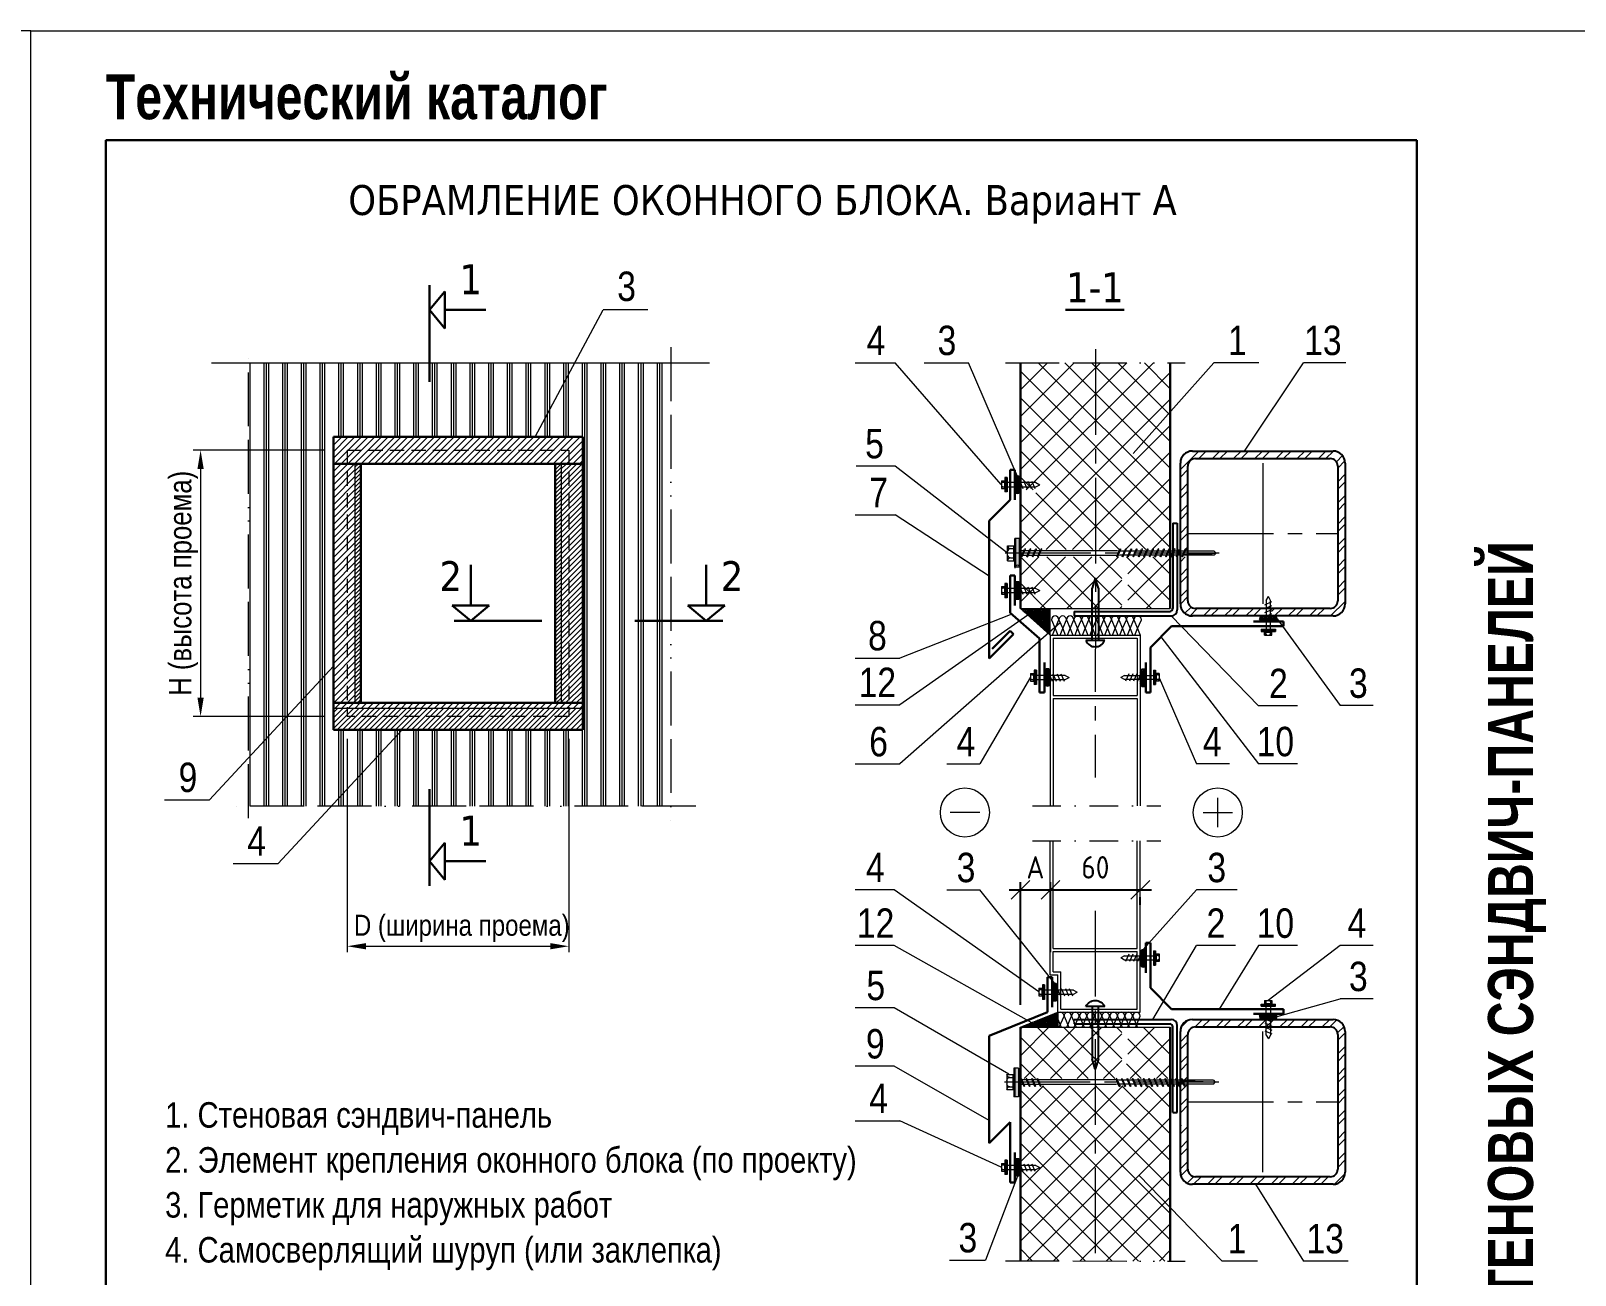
# Model space of a CAD drawing. Extents: x 5821 to 16321, y -13531 to 5774.
# Drawn here: x 8971 to 10002, y 2716 to 3546 of the extents above; entities that cross this region are included whole.
import ezdxf
from ezdxf.enums import TextEntityAlignment as Align

# ---------------------------------------------------------------- set-up
doc = ezdxf.new("R2010")
doc.units = 0
doc.header["$LTSCALE"] = 3
for name, pattern in [('ACAD_ISO13W100', [36, 12, -3, 12, -3, 0, -3, 0, -3]), ('CENTER2', [28.575, 19.05, -3.175, 3.175, -3.175]), ('DASHDOT2', [12.7, 6.35, -3.175, 0, -3.175]), ('HIDDEN2', [4.7625, 3.175, -1.5875])]:
    doc.linetypes.add(name, pattern=pattern)
doc.layers.get('0').update_dxf_attribs({"linetype": 'CONTINUOUS', "lineweight": 30})
doc.layers.get('DEFPOINTS').update_dxf_attribs({"linetype": 'CONTINUOUS'})
for name, color, linetype, lineweight in [('new_fill', 8, 'CONTINUOUS', 13), ('OKNO', 254, 'CONTINUOUS', 13), ('RAZMER', 7, 'CONTINUOUS', 9), ('Нащельники', 1, 'CONTINUOUS', 30), ('Саморезы', 7, 'CONTINUOUS', 13)]:
    doc.layers.add(name, color=color, linetype=linetype, lineweight=lineweight)
doc.layers.add('Прогон', color=7, linetype='CONTINUOUS')
doc.styles.add('ROMANS', font='romans.shx', dxfattribs={"width": 0.85})
doc.styles.get("Standard").update_dxf_attribs({"font": 'TAHOMA.TTF'})
doc.styles.add('style1', font='ARIALN.TTF')
doc.styles.add('style2', font='impact.TTF')
doc.dimstyles.new('10', dxfattribs={"dimscale": 5, "dimtxt": 3, "dimasz": 2.5, "dimexe": 1, "dimexo": 3, "dimgap": 0, "dimtad": 0, "dimdec": 0, "dimlfac": 2, "dimzin": 9, "dimdsep": 46, "dimtxsty": 'ROMANS', "dimblk": 'OBLIQUE', "dimcen": -3, "dimdle": 1.5, "dimclrd": 256, "dimclre": 256, "dimclrt": 256, "dimadec": 0, "dimazin": 0, "dimtfac": 1, "dimtdec": 0, "dimtofl": 0, "dimtmove": 2, "dimatfit": 3, "dimfxl": 0, "dimtvp": 1, "dimtolj": 1, "dimtzin": 9, "dimarcsym": 0})
pattern_1 = [(0, (5006.1313, -631.5758), (0, 1.25), []), (60, (5006.1313, -631.5758), (-1.08253175, 0.625), []), (120, (5006.1313, -631.5758), (-1.08253175, -0.625), [])]
pattern_2 = [(45, (1258.4723, -4459.0234), (-2.2097087, 2.2097087), [])]
pattern_3 = [(45, (1258.4723, -4459.0234), (-1.3258252, 1.3258252), [])]
pattern_4 = [(45, (1258.4723, -4459.0234), (-1.76776695, 1.76776695), [])]
pattern_5 = [(0, (29320.4771, 1392.6648), (0, 1.25), []), (60, (29320.4771, 1392.6648), (-1.082531755, 0.625), []), (120, (29320.4771, 1392.6648), (-1.082531755, -0.625), [])]

# ---------------------------------------------------------------- blocks, each defined once
blk = doc.blocks.new('_OBLIQUE')
at = {"color": 0, "linetype": 'ByBlock'}
blk.add_line((-0.5, -0.5), (0.5, 0.5), dxfattribs=at)
blk = doc.blocks.new('*D356')
at = {"layer": 'DEFPOINTS', "color": 0, "transparency": 16777216}
for p in [(9651.5, 2978.1), (9711.5, 2978.1), (9711.5, 2973.1)]:
    blk.add_point(p, dxfattribs=at)
at = {"layer": 'RAZMER', "lineweight": -2, "transparency": 16777216}
for p, q in [((9644, 2973.1), (9719, 2973.1)), ((9651.5, 2963.1), (9651.5, 2968.1)), ((9711.5, 2963.1), (9711.5, 2968.1))]:
    blk.add_line(p, q, dxfattribs=at)
at = {"layer": 'RAZMER', "lineweight": -2, "transparency": 16777216, "xscale": 12.5, "yscale": 12.5, "zscale": 12.5, "rotation": 180}
blk.add_blockref('_OBLIQUE', (9651.5, 2973.1), dxfattribs=at)
at = {"layer": 'RAZMER', "lineweight": -2, "transparency": 16777216, "xscale": 12.5, "yscale": 12.5, "zscale": 12.5}
blk.add_blockref('_OBLIQUE', (9711.5, 2973.1), dxfattribs=at)
at = {"layer": 'RAZMER', "transparency": 16777216, "insert": (9681.5, 2988.1), "char_height": 15, "attachment_point": 5, "style": 'ROMANS'}
blk.add_mtext('\\A1;60', dxfattribs=at)
blk = doc.blocks.new('саморез4')
at = {"layer": 'new_fill'}
blk.add_hatch(color=254, dxfattribs=at).paths.add_polyline_path([(-2.4, -9.4), (0, -9.4), (0, 9.8), (-2.4, 9.8)])
at = {"layer": 'Саморезы', "ltscale": 150}
for p, q in [((-7.9, 5), (-3.1, 5)), ((-7.9, -5), (-7.9, 5)), ((-5.9, 3.1), (-3.1, 3.1)), ((-3.8, -5), (-3.8, 5)), ((0, 9.8), (-3.1, 9.8)), ((-3.1, -9.4), (-3.1, 9.8)), ((-2.4, -9.4), (-2.4, 9.8)), ((0, -9.4), (0, 9.8)), ((64.9, 1.5), (0, 1.5)), ((1.3, -2.2), (3.4, 2.7)), ((1.9, -2.2), (4, 2.7)), ((3.7, 2.9), (3.4, 2.7)), ((3.7, 2.9), (4, 2.7)), ((4.9, -2.2), (7, 2.7)), ((5.5, -2.2), (7.6, 2.7)), ((7.3, 2.9), (7, 2.7)), ((7.3, 2.9), (7.6, 2.7)), ((8.6, -2.2), (10.7, 2.7)), ((9.2, -2.2), (11.3, 2.7)), ((11, 2.9), (10.7, 2.7)), ((11, 2.9), (11.3, 2.7)), ((12.2, -2.2), (14.3, 2.7)), ((12.8, -2.2), (14.9, 2.7)), ((14.6, 2.9), (14.3, 2.7)), ((14.6, 2.9), (14.9, 2.7)), ((64.9, -2.2), (67, 2.7)), ((65.6, -2.2), (67.7, 2.7)), ((67.3, 2.9), (67, 2.7)), ((130, 1.3), (67.1, 1.3)), ((67.3, 2.9), (67.7, 2.7)), ((68.6, -2.2), (70.7, 2.7)), ((69.2, -2.2), (71.3, 2.7)), ((71, 2.9), (70.7, 2.7)), ((71, 2.9), (71.3, 2.7)), ((72.2, -2.2), (74.3, 2.7)), ((72.8, -2.2), (74.9, 2.7)), ((74.6, 2.9), (74.3, 2.7)), ((74.6, 2.9), (74.9, 2.7)), ((75.8, -2.2), (77.9, 2.7)), ((76.4, -2.2), (78.5, 2.7)), ((78.2, 2.9), (77.9, 2.7)), ((78.2, 2.9), (78.5, 2.7)), ((79.5, -2.2), (81.5, 2.7)), ((80.1, -2.2), (82.2, 2.7)), ((81.9, 2.9), (81.5, 2.7)), ((81.9, 2.9), (82.2, 2.7)), ((83.1, -2.2), (85.2, 2.7)), ((83.7, -2.2), (85.8, 2.7)), ((85.5, 2.9), (85.2, 2.7)), ((85.5, 2.9), (85.8, 2.7)), ((86.7, -2.2), (88.8, 2.7)), ((87.3, -2.2), (89.4, 2.7)), ((89.1, 2.9), (88.8, 2.7)), ((89.1, 2.9), (89.4, 2.7)), ((90.3, -2.2), (92.4, 2.7)), ((90.9, -2.2), (93, 2.7)), ((92.7, 2.9), (92.4, 2.7)), ((92.7, 2.9), (93, 2.7)), ((94, -2.2), (96.1, 2.7)), ((94.6, -2.2), (96.7, 2.7)), ((96.4, 2.9), (96.1, 2.7)), ((96.4, 2.9), (96.7, 2.7)), ((97.6, -2.2), (99.7, 2.7)), ((98.2, -2.2), (100.3, 2.7)), ((100, 2.9), (99.7, 2.7)), ((100, 2.9), (100.3, 2.7)), ((101.2, -2.2), (103.3, 2.7)), ((101.8, -2.2), (103.9, 2.7)), ((103.6, 2.9), (103.3, 2.7)), ((103.6, 2.9), (103.9, 2.7)), ((104.8, -2.2), (106.9, 2.7)), ((105.5, -2.2), (107.6, 2.7)), ((107.2, 2.9), (106.9, 2.7)), ((107.2, 2.9), (107.6, 2.7)), ((108.5, -2.2), (110.6, 2.7)), ((109.1, -2.2), (111.2, 2.7)), ((110.9, 2.9), (110.6, 2.7)), ((110.9, 2.9), (111.2, 2.7)), ((130, 1.3), (131.2, 0)), ((-7.9, -5), (-3.1, -5)), ((-5.9, -3.1), (-3.1, -3.1)), ((0, -9.4), (-3.1, -9.4)), ((64.9, -1.5), (0, -1.5)), ((64.9, -1.5), (0, -1.5)), ((1.6, -2.4), (1.3, -2.2)), ((1.6, -2.4), (1.9, -2.2)), ((5.2, -2.4), (4.9, -2.2)), ((5.2, -2.4), (5.5, -2.2)), ((8.9, -2.4), (8.6, -2.2)), ((8.9, -2.4), (9.2, -2.2)), ((12.5, -2.4), (12.2, -2.2)), ((12.5, -2.4), (12.8, -2.2)), ((65.3, -2.4), (64.9, -2.2)), ((65.3, -2.4), (65.6, -2.2)), ((130, -1.3), (67.1, -1.3)), ((68.9, -2.4), (68.6, -2.2)), ((68.9, -2.4), (69.2, -2.2)), ((72.5, -2.4), (72.2, -2.2)), ((72.5, -2.4), (72.8, -2.2)), ((76.1, -2.4), (75.8, -2.2)), ((76.1, -2.4), (76.4, -2.2)), ((79.8, -2.4), (79.5, -2.2)), ((79.8, -2.4), (80.1, -2.2)), ((83.4, -2.4), (83.1, -2.2)), ((83.4, -2.4), (83.7, -2.2)), ((87, -2.4), (86.7, -2.2)), ((87, -2.4), (87.3, -2.2)), ((90.6, -2.4), (90.3, -2.2)), ((90.6, -2.4), (90.9, -2.2)), ((94.3, -2.4), (94, -2.2)), ((94.3, -2.4), (94.6, -2.2)), ((97.9, -2.4), (97.6, -2.2)), ((97.9, -2.4), (98.2, -2.2)), ((101.5, -2.4), (101.2, -2.2)), ((101.5, -2.4), (101.8, -2.2)), ((105.1, -2.4), (104.8, -2.2)), ((105.1, -2.4), (105.5, -2.2)), ((108.8, -2.4), (108.5, -2.2)), ((108.8, -2.4), (109.1, -2.2)), ((130, -1.3), (131.2, 0))]:
    blk.add_line(p, q, dxfattribs=at)
at = {"layer": 'Саморезы'}
for p, q in [((67.1, 1.3), (64.9, 1.5)), ((67.1, -1.3), (64.9, -1.5))]:
    blk.add_line(p, q, dxfattribs=at)
at = {"layer": 'Саморезы', "ltscale": 150}
for centre, radius, start, end in [((-5.9, 5.1), 2, 182.373, 269.9653), ((-5.9, 1.1), 2, 90.0347, 177.627), ((80.3, 1057.7), 1058.9, 271.592, 272.7554), ((-5.9, -1.1), 2, 182.373, 269.9653), ((-5.9, -5.1), 2, 90.0347, 177.627)]:
    blk.add_arc(centre, radius, start, end, dxfattribs=at)
blk = doc.blocks.new('truba')
at = {"layer": 'new_fill'}
h = blk.add_hatch(dxfattribs=at)
h.set_pattern_fill('STEEL', color=256, scale=80, style=0)
h.set_pattern_definition([(45, (-7937.103, -7695.11), (-7.071068, 7.071068), []), (45, (-7937.103, -7690.11), (-7.071068, 7.071068), [])])
h.paths.add_polyline_path([(-47, 55, 0.414214), (-55, 47), (-55, -10.8), (-50, -10.8), (-50, 45, -0.414214), (-45, 50), (45, 50, -0.414214), (50, 45), (50, -45, -0.414214), (45, -50), (5.8, -50), (5.8, -55), (47, -55, 0.414214), (55, -47), (55, 47, 0.414214), (47, 55)])
h.paths.add_polyline_path([(-45, -50, -0.414214), (-50, -45), (-50, -15.6), (-55, -15.6), (-55, -47, 0.414214), (-47, -55), (1.6, -55), (1.6, -50)], flags=16)
at = {"layer": 'Прогон'}
for p, q in [((-47, 55), (47, 55)), ((-55, -47), (-55, 47)), ((-50, -45), (-50, 45)), ((-45, 50), (45, 50)), ((50, 45), (50, -45)), ((55, 47), (55, -47)), ((45, -50), (-45, -50)), ((47, -55), (-47, -55))]:
    blk.add_line(p, q, dxfattribs=at)
for centre, radius, start, end in [((-47, 47), 8, 90, 180), ((47, 47), 8, 0, 90), ((-45, 45), 5, 90, 180), ((45, 45), 5, 0, 90), ((-47, -47), 8, 180, 270), ((-45, -45), 5, 180, 270), ((45, -45), 5, 270, 0), ((47, -47), 8, 270, 0)]:
    blk.add_arc(centre, radius, start, end, dxfattribs=at)
blk = doc.blocks.new('дюбель')
at = {"layer": 'Прогон', "ltscale": 150}
for p, q in [((0, 41.7), (-2.1, 34.9)), ((2.1, 34.9), (0, 41.7)), ((-2.1, 0), (-2.1, 34.9)), ((2.1, 34.9), (2.1, 0)), ((6.3, 0), (-6.3, 0))]:
    blk.add_line(p, q, dxfattribs=at)
blk.add_arc((0, 2.7), 6.82, 203.6469, 336.3531, dxfattribs=at)
blk = doc.blocks.new('саморез1')
at = {"layer": 'new_fill'}
blk.add_hatch(color=254, dxfattribs=at).paths.add_polyline_path([(-1.2, -4.8), (0, -4.8), (0, 4.8), (-1.2, 4.8)])
at = {"layer": 'Саморезы', "ltscale": 150}
for p, q in [((-3.9, 2.6), (-1.5, 2.6)), ((-3.9, 2.6), (-3.9, -2.4)), ((-2.9, 1.7), (-1.5, 1.7)), ((-1.9, 2.6), (-1.9, -2.4)), ((0, 4.8), (-1.5, 4.8)), ((-1.5, 4.8), (-1.5, -4.8)), ((-1.2, 4.8), (-1.2, -4.8)), ((0, 4.8), (0, -4.8)), ((19.2, 1.4), (0, 1.4)), ((8.4, 2.4), (10.5, -2.4)), ((11.1, 2.4), (13.2, -2.4)), ((13.8, 2.4), (15.9, -2.4)), ((16.4, 2.4), (18.5, -2.4)), ((19.2, 1.4), (21.8, 0)), ((19.2, -1.4), (21.8, 0)), ((-3.9, -2.4), (-1.5, -2.4)), ((-2.9, -1.4), (-1.5, -1.4)), ((0, -4.8), (-1.5, -4.8)), ((0, -1.4), (19.2, -1.4))]:
    blk.add_line(p, q, dxfattribs=at)
for centre, start, end in [((-2.9, 2.7), 182.373, 269.9653), ((-2.9, 0.7), 90.0347, 177.627), ((-2.9, -0.4), 182.373, 269.9653), ((-2.9, -2.4), 90.0347, 177.627)]:
    blk.add_arc(centre, 1, start, end, dxfattribs=at)
blk = doc.blocks.new('*D357')
at = {"layer": 'DEFPOINTS', "color": 0, "transparency": 16777216}
for p in [(9651.5, 2973.1), (9651.5, 2916.4), (9631.5, 2881.4)]:
    blk.add_point(p, dxfattribs=at)
at = {"layer": 'RAZMER', "lineweight": -2, "transparency": 16777216}
for p, q in [((9624, 2973.1), (9659, 2973.1)), ((9631.5, 2896.4), (9631.5, 2978.1)), ((9651.5, 2931.4), (9651.5, 2978.1))]:
    blk.add_line(p, q, dxfattribs=at)
at = {"layer": 'RAZMER', "lineweight": -2, "transparency": 16777216, "xscale": 12.5, "yscale": 12.5, "zscale": 12.5, "rotation": 180}
blk.add_blockref('_OBLIQUE', (9631.5, 2973.1), dxfattribs=at)
at = {"layer": 'RAZMER', "lineweight": -2, "transparency": 16777216, "xscale": 12.5, "yscale": 12.5, "zscale": 12.5}
blk.add_blockref('_OBLIQUE', (9651.5, 2973.1), dxfattribs=at)
at = {"layer": 'RAZMER', "transparency": 16777216, "insert": (9641.5, 2988.1), "char_height": 15, "attachment_point": 5, "style": 'ROMANS'}
blk.add_mtext('\\A1;A', dxfattribs=at)

msp = doc.modelspace()

# ---------------------------------------------------------------- hatches: boundary and pattern name
at = {"layer": 'new_fill'}
h = msp.add_hatch(dxfattribs=at)
h.set_pattern_fill('PLAST', color=256, scale=50, angle=90, style=0)
h.set_pattern_definition([(90, (4104.829, -576.305), (-12.5, 8e-16), []), (90, (4103.266, -576.305), (-12.5, 8e-16), []), (90, (4101.704, -576.305), (-12.5, 8e-16), [])])
h.paths.add_polyline_path([(9307.64, 3275.42), (9339.39, 3275.42), (9339.39, 3079.79), (9218.8, 3079.79), (9171.67, 3029.02), (9398.29, 3029.02), (9398.29, 3324.69), (9334.09, 3324.69)])
h.paths.add_polyline_path([(9116.39, 3324.69), (9116.39, 3061.41), (9172.98, 3122.35), (9172.98, 3275.42), (9307.64, 3275.42), (9334.09, 3324.69)])
h.paths.add_polyline_path([(9171.67, 3029.02), (9218.8, 3079.79), (9172.98, 3079.79), (9172.98, 3122.35), (9116.39, 3061.41), (9116.39, 3029.02)])
h = msp.add_hatch(dxfattribs=at)
h.set_pattern_fill('ANSI37', color=256, scale=100, style=0)
h.set_pattern_definition([(45, (5006.131, -611.576), (-8.838835, 8.838835), []), (135, (5006.131, -611.576), (-8.838835, -8.838835), [])])
h.paths.add_polyline_path([(9731.45, 3324.74), (9631.45, 3324.81), (9631.45, 3239.91), (9641.89, 3239.91), (9641.89, 3235.71), (9631.45, 3235.71), (9631.45, 3200.09), (9731.45, 3200.09)])
h.paths.add_polyline_path([(9699.08, 3184.04), (9701.18, 3186.72), (9703.28, 3184.04), (9703.28, 3160.81), (9731.45, 3160.81), (9731.45, 3195.29), (9631.45, 3195.29), (9631.45, 3160.81), (9699.08, 3160.81)])
h = msp.add_hatch(dxfattribs=at)
h.set_pattern_fill('ANSI31', color=1, scale=25, style=0)
h.set_pattern_definition(pattern_2)
h.paths.add_polyline_path([(9172.98, 3275.42), (9172.98, 3257.42), (9182.18, 3257.42), (9182.18, 3266.42), (9330.18, 3266.42), (9330.18, 3257.42), (9339.39, 3257.42), (9339.39, 3275.42)])
h.paths.add_polyline_path([(9330.18, 3257.42), (9330.18, 3266.42), (9182.18, 3266.42), (9182.18, 3257.42)], flags=17)
h = msp.add_hatch(dxfattribs=at)
h.set_pattern_fill('ANSI31', color=1, scale=25, style=0)
h.set_pattern_definition(pattern_2)
h.paths.add_polyline_path([(9187.39, 3257.42), (9182.18, 3257.42), (9182.18, 3097.79), (9187.39, 3097.79)])
h.paths.add_polyline_path([(9182.18, 3257.42), (9172.98, 3257.42), (9172.98, 3097.79), (9182.18, 3097.79)])
h = msp.add_hatch(dxfattribs=at)
h.set_pattern_fill('ANSI31', color=1, scale=15, style=0)
h.set_pattern_definition(pattern_3)
h.paths.add_polyline_path([(9187.39, 3097.79), (9191.39, 3097.79), (9191.39, 3257.42), (9187.39, 3257.42)])
h = msp.add_hatch(dxfattribs=at)
h.set_pattern_fill('ANSI31', color=1, scale=15, style=0)
h.set_pattern_definition(pattern_3)
h.paths.add_polyline_path([(9324.97, 3257.42), (9320.97, 3257.42), (9320.97, 3152.48), (9324.97, 3152.48)])
h = msp.add_hatch(dxfattribs=at)
h.set_pattern_fill('ANSI31', color=1, scale=20, style=0)
h.set_pattern_definition(pattern_4)
h.paths.add_polyline_path([(9330.18, 3257.42), (9324.97, 3257.42), (9324.97, 3152.48), (9330.18, 3152.48)])
h.paths.add_polyline_path([(9339.39, 3257.42), (9330.18, 3257.42), (9330.18, 3152.48), (9339.39, 3152.48)])
h.paths.add_polyline_path([(9339.39, 3152.48), (9330.18, 3152.48), (9330.18, 3097.79), (9339.39, 3097.79)])
h.paths.add_polyline_path([(9330.18, 3152.48), (9324.97, 3152.48), (9324.97, 3097.79), (9330.18, 3097.79)])
h = msp.add_hatch(dxfattribs=at)
h.set_pattern_fill('NET3', color=256, scale=10, style=0)
h.set_pattern_definition([(0, (5006.1313, -605.9949), (0, 1.25), []), (60, (5006.1313, -605.9949), (-1.08253175, 0.625), []), (120, (5006.1313, -605.9949), (-1.08253175, -0.625), [])])
h.paths.add_polyline_path([(9627.67, 3247.33), (9627.67, 3245.49), (9631.45, 3245.49), (9631.45, 3247.33, 1)])
h.paths.add_polyline_path([(9631.45, 3245.49), (9627.67, 3245.49), (9627.67, 3241.29), (9631.45, 3241.29)])
h.paths.add_polyline_path([(9627.67, 3241.29), (9627.67, 3239.44, 1), (9631.45, 3239.44), (9631.45, 3241.29)])
h = msp.add_hatch(dxfattribs=at)
h.set_pattern_fill('NET3', color=256, scale=10, style=0)
h.set_pattern_definition([(0, (5006.1313, -676.5691), (0, 1.25), []), (60, (5006.1313, -676.5691), (-1.08253175, 0.625), []), (120, (5006.1313, -676.5691), (-1.08253175, -0.625), [])])
h.paths.add_polyline_path([(9627.67, 3176.76), (9627.67, 3174.91), (9631.45, 3174.91), (9631.45, 3176.76, 1)])
h.paths.add_polyline_path([(9631.45, 3174.91), (9627.67, 3174.91), (9627.67, 3170.71), (9631.45, 3170.71)])
h.paths.add_polyline_path([(9627.67, 3170.71), (9627.67, 3168.87, 1), (9631.45, 3168.87), (9631.45, 3170.71)])
h = msp.add_hatch(dxfattribs=at)
h.set_pattern_fill('NET3', color=256, scale=10, style=0)
h.set_pattern_definition(pattern_5)
h.paths.add_polyline_path([(9651.45, 3160.81), (9631.45, 3160.81), (9647.97, 3146.21), (9651.45, 3147.97)])
h.paths.add_polyline_path([(9651.45, 3147.97), (9647.97, 3146.21), (9651.45, 3143.13)])
h = msp.add_hatch(dxfattribs=at)
h.set_pattern_fill('NET3', color=256, scale=10, style=0)
h.set_pattern_definition([(0, (5006.1313, -611.5758), (0, 1.25), []), (60, (5006.1313, -611.5758), (-1.08253175, 0.625), []), (120, (5006.1313, -611.5758), (-1.08253175, -0.625), [])])
h.paths.add_polyline_path([(9799.06, 3152.07), (9800.9, 3152.07, 1), (9800.9, 3155.86), (9799.06, 3155.86)])
h.paths.add_polyline_path([(9794.86, 3155.86), (9794.86, 3152.07), (9799.06, 3152.07), (9799.06, 3155.86)])
h.paths.add_polyline_path([(9794.86, 3155.86), (9793.01, 3155.86, 1), (9793.01, 3152.07), (9794.86, 3152.07)])
h = msp.add_hatch(dxfattribs=at)
h.set_pattern_fill('ANSI31', color=1, scale=15, style=0)
h.set_pattern_definition(pattern_3)
h.paths.add_polyline_path([(9324.97, 3152.48), (9320.97, 3152.48), (9320.97, 3097.79), (9324.97, 3097.79)])
h = msp.add_hatch(dxfattribs=at)
h.set_pattern_fill('NET3', color=256, scale=10, style=0)
h.set_pattern_definition([(0, (4986.4092, -624.0758), (0, 1.25), []), (60, (4986.4092, -624.0758), (-1.08253175, 0.625), []), (120, (4986.4092, -624.0758), (-1.08253175, -0.625), [])])
h.paths.add_polyline_path([(9647.67, 3118.76), (9647.67, 3116.91), (9651.45, 3116.91), (9651.45, 3118.76, 1)])
h.paths.add_polyline_path([(9647.67, 3116.91), (9647.67, 3112.71), (9651.45, 3112.71), (9651.45, 3116.91)])
h.paths.add_polyline_path([(9647.67, 3112.71), (9647.67, 3110.87, 1), (9651.45, 3110.87), (9651.45, 3112.71)])
h = msp.add_hatch(dxfattribs=at)
h.set_pattern_fill('NET3', color=256, scale=10, style=0)
h.set_pattern_definition([(0, (4986.4092, -443.6763), (0, 1.25), []), (60, (4986.4092, -443.6763), (-1.08253175, 0.625), []), (120, (4986.4092, -443.6763), (-1.08253175, -0.625), [])])
h.paths.add_polyline_path([(9715.23, 3117.65), (9715.23, 3118.49, 1), (9711.45, 3118.49), (9711.45, 3117.65)])
h.paths.add_polyline_path([(9711.45, 3113.45), (9715.23, 3113.45), (9715.23, 3117.65), (9711.45, 3117.65)])
h.paths.add_polyline_path([(9711.45, 3110.6, 1), (9715.23, 3110.6), (9715.23, 3113.45), (9711.45, 3113.45)])
h = msp.add_hatch(dxfattribs=at)
h.set_pattern_fill('ANSI31', color=1, scale=25, style=0)
h.set_pattern_definition(pattern_2)
h.paths.add_polyline_path([(9330.18, 3097.79), (9182.18, 3097.79), (9182.18, 3094.28), (9330.18, 3094.28)])
h.paths.add_polyline_path([(9339.39, 3097.79), (9330.18, 3097.79), (9330.18, 3094.28), (9339.39, 3094.28)])
h.paths.add_polyline_path([(9182.18, 3097.79), (9172.98, 3097.79), (9172.98, 3094.28), (9182.18, 3094.28)])
h = msp.add_hatch(dxfattribs=at)
h.set_pattern_fill('ANSI31', color=1, scale=20, style=0)
h.set_pattern_definition(pattern_4)
h.paths.add_polyline_path([(9330.18, 3094.28), (9182.18, 3094.28), (9182.18, 3088.79), (9330.18, 3088.79)], flags=17)
h.paths.add_polyline_path([(9339.39, 3094.28), (9330.18, 3094.28), (9330.18, 3088.79), (9182.18, 3088.79), (9182.18, 3094.28), (9172.98, 3094.28), (9172.98, 3079.79), (9339.39, 3079.79)])
h = msp.add_hatch(dxfattribs=at)
h.set_pattern_fill('NET3', color=256, scale=10, style=0)
h.set_pattern_definition([(0, (4986.4092, -630.8425), (0, 1.25), []), (60, (4986.4092, -630.8425), (-1.08253175, 0.625), []), (120, (4986.4092, -630.8425), (-1.08253175, -0.625), [])])
h.paths.add_polyline_path([(9715.23, 2930.48), (9715.23, 2931.33, 1), (9711.45, 2931.33), (9711.45, 2930.48)])
h.paths.add_polyline_path([(9711.45, 2926.28), (9715.23, 2926.28), (9715.23, 2930.48), (9711.45, 2930.48)])
h.paths.add_polyline_path([(9711.45, 2923.43, 1), (9715.23, 2923.43), (9715.23, 2926.28), (9711.45, 2926.28)])
h = msp.add_hatch(dxfattribs=at)
h.set_pattern_fill('NET3', color=256, scale=10, style=0)
h.set_pattern_definition([(0, (4986.4092, -631.5758), (0, 1.25), []), (60, (4986.4092, -631.5758), (-1.08253175, 0.625), []), (120, (4986.4092, -631.5758), (-1.08253175, -0.625), [])])
h.paths.add_polyline_path([(9652.67, 2906.91), (9656.45, 2906.91), (9656.45, 2908.76, 1), (9652.67, 2908.76)])
h.paths.add_polyline_path([(9652.67, 2906.91), (9652.67, 2902.71), (9656.45, 2902.71), (9656.45, 2906.91)])
h.paths.add_polyline_path([(9652.67, 2902.71), (9652.67, 2900.86, 1), (9656.45, 2900.86), (9656.45, 2902.71)])
h = msp.add_hatch(dxfattribs=at)
h.set_pattern_fill('NET3', color=256, scale=10, style=0)
h.set_pattern_definition(pattern_5)
h.paths.add_polyline_path([(9656.45, 2891.4), (9631.45, 2881.38), (9656.45, 2881.38)])
h = msp.add_hatch(dxfattribs=at)
h.set_pattern_fill('NET3', color=256, scale=10, style=0)
h.set_pattern_definition(pattern_1)
h.paths.add_polyline_path([(9794.86, 2890.39), (9793.01, 2890.39, 1), (9793.01, 2886.6), (9794.86, 2886.6)])
h.paths.add_polyline_path([(9794.86, 2890.39), (9794.86, 2886.6), (9799.06, 2886.6), (9799.06, 2890.39)])
h.paths.add_polyline_path([(9799.06, 2886.6), (9800.9, 2886.6, 1), (9800.9, 2890.39), (9799.06, 2890.39)])
h = msp.add_hatch(dxfattribs=at)
h.set_pattern_fill('ANSI37', color=256, scale=100, style=0)
h.set_pattern_definition([(45, (5006.131, -631.576), (-8.838835, 8.838835), []), (135, (5006.131, -631.576), (-8.838835, -8.838835), [])])
h.paths.add_polyline_path([(9731.45, 2842.37), (9631.45, 2842.37), (9631.45, 2791.91, -0.0340492), (9631.45, 2791.66), (9631.45, 2789.94), (9641.9, 2789.94), (9641.9, 2785.74), (9631.45, 2785.74), (9631.45, 2784.02, -0.0340492), (9631.45, 2783.76), (9631.45, 2725.46), (9731.45, 2725.38)])
h.paths.add_polyline_path([(9699.08, 2858.15), (9699.08, 2881.38), (9631.45, 2881.38), (9631.45, 2847.17), (9731.45, 2847.17), (9731.45, 2881.38), (9703.28, 2881.38), (9703.28, 2858.15), (9701.18, 2855.47)])
h = msp.add_hatch(dxfattribs=at)
h.set_pattern_fill('NET3', color=256, scale=10, style=0)
h.set_pattern_definition(pattern_1)
h.paths.add_polyline_path([(9627.68, 2791.78), (9627.68, 2789.94), (9631.45, 2789.94), (9631.45, 2791.91, 0.9665303)])
h.paths.add_polyline_path([(9627.68, 2789.94), (9627.68, 2785.74), (9631.45, 2785.74), (9631.45, 2789.94)])
h.paths.add_polyline_path([(9627.68, 2785.74), (9627.68, 2783.89, 0.9665303), (9631.45, 2783.76), (9631.45, 2785.74)])

# ---------------------------------------------------------------- linework, layer by layer
at = {"color": 1}
for p, q in [((9896.09, 3473.41), (9021.09, 3473.41)), ((9021.09, 3473.41), (9021.09, 2061.26)), ((9896.09, 3473.41), (9896.09, 2111.26))]:
    msp.add_line(p, q, dxfattribs=at)
for p, q in [((9237.2, 3312.05), (9237.2, 3376.47)), ((9237.2, 3360.09), (9247.45, 3372.43)), ((9247.45, 3347.74), (9247.45, 3372.43)), ((9237.2, 3360.09), (9247.45, 3347.74)), ((9247.45, 3360.09), (9274.73, 3360.09)), ((9661.62, 3360.09), (9700.72, 3360.09)), ((9631.45, 3324.81), (9631.45, 3160.81)), ((9731.45, 3324.81), (9731.45, 3160.81)), ((9264.6, 3162.73), (9264.6, 3190.01)), ((9421.82, 3162.73), (9421.82, 3190.01)), ((9264.6, 3152.48), (9252.25, 3162.73)), ((9252.25, 3162.73), (9276.94, 3162.73)), ((9264.6, 3152.48), (9276.94, 3162.73)), ((9421.82, 3152.48), (9409.48, 3162.73)), ((9434.16, 3162.73), (9409.48, 3162.73)), ((9421.82, 3152.48), (9434.16, 3162.73)), ((9312.19, 3152.48), (9253.51, 3152.48)), ((9374.22, 3152.48), (9432.9, 3152.48)), ((9237.2, 3040.21), (9237.2, 2975.79)), ((9237.2, 2992.17), (9247.45, 3004.51)), ((9247.45, 3004.51), (9247.45, 2979.83)), ((9237.2, 2992.17), (9247.45, 2979.83)), ((9247.45, 2992.17), (9274.73, 2992.17)), ((9631.45, 2725.46), (9631.45, 2881.38)), ((9731.45, 2725.38), (9731.45, 2881.38))]:
    msp.add_line(p, q)
at = {"layer": 'new_fill'}
for p, q in [((9631.45, 3160.81), (9651.45, 3143.13)), ((9651.45, 3143.13), (9651.45, 3160.81)), ((9652.19, 3153.36), (9654.69, 3147.36)), ((9652.93, 3143.13), (9654.69, 3147.36)), ((9654.69, 3147.36), (9657.19, 3153.36)), ((9654.69, 3147.36), (9656.45, 3143.13)), ((9657.19, 3153.36), (9659.69, 3147.36)), ((9657.93, 3143.13), (9659.69, 3147.36)), ((9659.69, 3147.36), (9662.19, 3153.36)), ((9659.69, 3147.36), (9661.45, 3143.13)), ((9662.19, 3153.36), (9664.69, 3147.36)), ((9662.93, 3143.13), (9664.69, 3147.36)), ((9664.69, 3147.36), (9667.19, 3153.36)), ((9664.69, 3147.36), (9666.45, 3143.13)), ((9667.19, 3153.36), (9669.69, 3147.36)), ((9667.93, 3143.13), (9669.69, 3147.36)), ((9669.69, 3147.36), (9672.19, 3153.36)), ((9669.69, 3147.36), (9671.45, 3143.13)), ((9672.19, 3153.36), (9674.69, 3147.36)), ((9672.93, 3143.13), (9674.69, 3147.36)), ((9674.69, 3147.36), (9677.19, 3153.36)), ((9674.69, 3147.36), (9676.45, 3143.13)), ((9677.19, 3153.36), (9679.69, 3147.36)), ((9677.93, 3143.13), (9679.69, 3147.36)), ((9679.69, 3147.36), (9682.19, 3153.36)), ((9679.69, 3147.36), (9681.45, 3143.13)), ((9682.19, 3153.36), (9684.69, 3147.36)), ((9682.93, 3143.13), (9684.69, 3147.36)), ((9684.69, 3147.36), (9687.19, 3153.36)), ((9684.69, 3147.36), (9686.45, 3143.13)), ((9687.19, 3153.36), (9689.69, 3147.36)), ((9687.93, 3143.13), (9689.69, 3147.36)), ((9689.69, 3147.36), (9692.19, 3153.36)), ((9689.69, 3147.36), (9691.45, 3143.13)), ((9692.19, 3153.36), (9694.69, 3147.36)), ((9692.93, 3143.13), (9694.69, 3147.36)), ((9694.69, 3147.36), (9697.19, 3153.36)), ((9694.69, 3147.36), (9696.45, 3143.13)), ((9697.19, 3153.36), (9699.69, 3147.36)), ((9697.93, 3143.13), (9699.69, 3147.36)), ((9699.69, 3147.36), (9702.19, 3153.36)), ((9699.69, 3147.36), (9701.45, 3143.13)), ((9702.19, 3153.36), (9704.69, 3147.36)), ((9702.93, 3143.13), (9704.69, 3147.36)), ((9704.69, 3147.36), (9707.19, 3153.36)), ((9704.69, 3147.36), (9706.45, 3143.13)), ((9707.19, 3153.36), (9709.69, 3147.36)), ((9707.93, 3143.13), (9709.69, 3147.36)), ((9709.69, 3147.36), (9712.19, 3153.36)), ((9709.69, 3147.36), (9711.45, 3143.13)), ((9631.45, 2881.38), (9656.45, 2891.4)), ((9656.45, 2891.4), (9656.45, 2881.38)), ((9656.45, 2886.81), (9658.72, 2881.36)), ((9657.45, 2881.36), (9660.59, 2888.88)), ((9660.59, 2888.88), (9663.72, 2881.38)), ((9662.46, 2881.38), (9665.59, 2888.88)), ((9665.59, 2888.88), (9668.72, 2881.36)), ((9667.45, 2881.36), (9670.59, 2888.88)), ((9670.89, 2888.87), (9674.02, 2881.36)), ((9672.76, 2881.36), (9675.89, 2888.87)), ((9675.89, 2888.87), (9679.02, 2881.34)), ((9677.75, 2881.34), (9680.89, 2888.87)), ((9680.89, 2888.87), (9684.02, 2881.36)), ((9682.76, 2881.36), (9685.89, 2888.87)), ((9685.89, 2888.87), (9689.02, 2881.34)), ((9687.75, 2881.34), (9690.89, 2888.87)), ((9691.19, 2888.85), (9694.32, 2881.34)), ((9693.06, 2881.34), (9696.19, 2888.85)), ((9696.19, 2888.85), (9699.32, 2881.34)), ((9698.06, 2881.34), (9701.19, 2888.85)), ((9701.19, 2888.85), (9704.32, 2881.32)), ((9703.05, 2881.32), (9706.19, 2888.85)), ((9706.49, 2888.83), (9709.62, 2881.32)), ((9708.36, 2881.32), (9711.49, 2888.83))]:
    msp.add_line(p, q, dxfattribs=at)
for centre, start, end in [((9654.69, 3153.36), 90, 180), ((9654.69, 3153.36), 0, 90), ((9659.69, 3153.36), 90, 180), ((9659.69, 3153.36), 0, 90), ((9664.69, 3153.36), 90, 180), ((9664.69, 3153.36), 0, 90), ((9669.69, 3153.36), 90, 180), ((9669.69, 3153.36), 0, 90), ((9674.69, 3153.36), 90, 180), ((9674.69, 3153.36), 0, 90), ((9679.69, 3153.36), 90, 180), ((9679.69, 3153.36), 0, 90), ((9684.69, 3153.36), 90, 180), ((9684.69, 3153.36), 0, 90), ((9689.69, 3153.36), 90, 180), ((9689.69, 3153.36), 0, 90), ((9694.69, 3153.36), 90, 180), ((9694.69, 3153.36), 0, 90), ((9699.69, 3153.36), 90, 180), ((9699.69, 3153.36), 0, 90), ((9704.69, 3153.36), 90, 180), ((9704.69, 3153.36), 0, 90), ((9709.69, 3153.36), 90, 180), ((9709.69, 3153.36), 0, 90), ((9658.09, 2888.88), 90, 130.86473), ((9658.09, 2888.88), 0, 90), ((9663.09, 2888.88), 90, 180), ((9663.09, 2888.88), 0, 90), ((9668.09, 2888.88), 90, 180), ((9668.09, 2888.88), 0, 90), ((9673.39, 2888.87), 90, 180), ((9673.39, 2888.87), 0, 90), ((9678.39, 2888.87), 90, 180), ((9678.39, 2888.87), 0, 90), ((9683.39, 2888.87), 90, 180), ((9683.39, 2888.87), 0, 90), ((9688.39, 2888.87), 90, 180), ((9688.39, 2888.87), 0, 90), ((9693.69, 2888.85), 90, 180), ((9693.69, 2888.85), 0, 90), ((9698.69, 2888.85), 90, 180), ((9698.69, 2888.85), 0, 90), ((9703.69, 2888.85), 90, 180), ((9703.69, 2888.85), 0, 90), ((9708.99, 2888.83), 90, 180), ((9708.99, 2888.83), 0, 90)]:
    msp.add_arc(centre, 2.5, start, end, dxfattribs=at)
at = {"layer": 'OKNO'}
for p, q in [((9651.45, 3143.13), (9651.45, 3029.06)), ((9651.45, 3143.13), (9711.45, 3143.13)), ((9653.45, 3141.13), (9653.45, 3102.7)), ((9653.45, 3141.13), (9709.45, 3141.13)), ((9709.45, 3141.13), (9709.45, 3102.7)), ((9711.45, 3143.13), (9711.45, 3029.06)), ((9653.45, 3102.7), (9709.45, 3102.7)), ((9653.45, 3100.7), (9653.45, 3029.06)), ((9653.45, 3100.7), (9709.45, 3100.7)), ((9709.45, 3100.7), (9709.45, 3029.06)), ((9651.45, 2916.4), (9651.45, 3005.77)), ((9653.45, 2933.83), (9653.45, 3005.77)), ((9709.45, 2933.83), (9709.45, 3005.77)), ((9711.45, 2891.4), (9711.45, 3005.77)), ((9653.45, 2933.83), (9709.45, 2933.83)), ((9653.45, 2918.4), (9653.45, 2931.83)), ((9653.45, 2931.83), (9709.45, 2931.83)), ((9709.45, 2893.4), (9709.45, 2931.83)), ((9653.45, 2918.4), (9658.45, 2918.4)), ((9658.45, 2893.4), (9658.45, 2918.4)), ((9651.45, 2916.4), (9656.45, 2916.4)), ((9656.45, 2891.4), (9656.45, 2916.4)), ((9656.45, 2891.4), (9711.45, 2891.4)), ((9658.45, 2893.4), (9709.45, 2893.4))]:
    msp.add_line(p, q, dxfattribs=at)
at = {"layer": 'RAZMER'}
for p, q in [((9307.64, 3275.42), (9353.08, 3360.09)), ((9382.94, 3360.09), (9353.08, 3360.09)), ((9091.71, 3324.69), (9423.98, 3324.69)), ((9521.26, 3324.82), (9547.88, 3324.82)), ((9618.73, 3243.51), (9547.88, 3324.82)), ((9567.32, 3324.82), (9596.95, 3324.82)), ((9629.56, 3249.01), (9596.95, 3324.82)), ((9706.64, 3264.34), (9760.68, 3324.82)), ((9790.55, 3324.82), (9760.68, 3324.82)), ((9780.94, 3265.86), (9820.41, 3324.82)), ((9848.76, 3324.82), (9820.41, 3324.82)), ((9167.18, 3266.42), (9079.35, 3266.42)), ((9793.23, 3257.86), (9793.23, 3163.86)), ((9084.35, 3253.92), (9084.35, 3101.29)), ((9547.88, 3255.85), (9521.85, 3255.85)), ((9622.98, 3197.75), (9547.88, 3255.85)), ((9521.26, 3223.31), (9547.88, 3223.31)), ((9610.53, 3182.35), (9547.88, 3223.31)), ((9624.67, 3156.54), (9551.12, 3127.78)), ((9636.45, 3156.39), (9551.12, 3096.59)), ((9631.45, 3160.81), (9731.45, 3160.81)), ((9667.39, 3155.86), (9667.39, 3158.86)), ((9732.19, 3155.86), (9790.28, 3095.85)), ((9802.79, 3153.97), (9844.88, 3096.03)), ((9658.04, 3151.32), (9551.12, 3057.06)), ((9793.01, 3152.07), (9800.9, 3152.07)), ((9725.31, 3141.88), (9790.28, 3057.06)), ((9521.26, 3127.78), (9551.12, 3127.78)), ((9172.98, 3122.35), (9090.23, 3033.23)), ((9638.19, 3114.93), (9604.3, 3057.06)), ((9724.17, 3114.58), (9749.01, 3057.06)), ((9521.26, 3096.59), (9551.12, 3096.59)), ((9816.31, 3095.85), (9790.28, 3095.85)), ((9866.97, 3096.03), (9844.88, 3096.03)), ((9167.18, 3088.79), (9079.35, 3088.79)), ((9218.8, 3079.79), (9136.05, 2990.67)), ((9182.18, 3073.79), (9182.18, 2931.44)), ((9330.18, 3073.79), (9330.18, 2931.44)), ((9521.26, 3057.06), (9551.12, 3057.06)), ((9582.37, 3057.06), (9604.3, 3057.06)), ((9770.94, 3057.06), (9749.01, 3057.06)), ((9816.31, 3057.06), (9790.28, 3057.06)), ((9060.37, 3033.23), (9090.23, 3033.23)), ((9763.19, 3014.84), (9763.19, 3034.54)), ((9604.3, 3024.69), (9584.6, 3024.69)), ((9753.35, 3024.69), (9773.04, 3024.69)), ((9106.19, 2990.67), (9136.05, 2990.67)), ((9547.29, 2973.07), (9521.26, 2973.07)), ((9643.73, 2904.93), (9547.29, 2973.07)), ((9582.37, 2973.07), (9604.3, 2973.07)), ((9654.56, 2910.65), (9604.3, 2973.07)), ((9713.34, 2933.22), (9749.01, 2973.07)), ((9776.21, 2973.07), (9749.01, 2973.07)), ((9194.68, 2935.44), (9317.68, 2935.44)), ((9547.29, 2935.9), (9521.26, 2935.9)), ((9639.04, 2884.42), (9547.29, 2935.9)), ((9719.81, 2886.6), (9749.01, 2935.9)), ((9775.04, 2935.9), (9749.01, 2935.9)), ((9790.28, 2935.9), (9764.23, 2893.5)), ((9816.31, 2935.9), (9790.28, 2935.9)), ((9844.88, 2935.9), (9796.84, 2899.33)), ((9866.97, 2935.9), (9844.88, 2935.9)), ((9802.79, 2888.49), (9844.88, 2900.34)), ((9866.97, 2900.34), (9844.88, 2900.34)), ((9547.29, 2894.32), (9521.26, 2894.32)), ((9623.66, 2850.05), (9547.29, 2894.32)), ((9667.39, 2883.6), (9667.39, 2886.6)), ((9631.45, 2881.38), (9731.45, 2881.38)), ((9649.61, 2881.38), (9644.13, 2881.38)), ((9793.23, 2784.6), (9793.23, 2878.6)), ((9547.29, 2855.39), (9521.26, 2855.39)), ((9610.66, 2819.13), (9547.29, 2855.39)), ((9521.26, 2818.97), (9551.12, 2818.97)), ((9618.74, 2787.96), (9551.12, 2818.97)), ((9629.57, 2782), (9608.22, 2726.05)), ((9710.67, 2782.49), (9766.08, 2725.38)), ((9788.29, 2776.6), (9820.41, 2725.38)), ((9584.2, 2726.05), (9608.22, 2726.05)), ((9789.7, 2725.38), (9766.08, 2725.38)), ((9850.27, 2725.38), (9820.41, 2725.38))]:
    msp.add_line(p, q, dxfattribs=at)
at = {"layer": 'RAZMER', "linetype": 'ACAD_ISO13W100'}
for p, q in [((9116.39, 3021.01), (9116.39, 3335.44)), ((9398.29, 3335.1), (9398.29, 3015.3)), ((9102.08, 3324.69), (9405.5, 3324.69)), ((9621.45, 3324.82), (9741.45, 3324.73)), ((9414.8, 3029.02), (9107.88, 3029.02)), ((9621.45, 2725.47), (9741.45, 2725.37))]:
    msp.add_line(p, q, dxfattribs=at)
at = {"layer": 'RAZMER', "linetype": 'CENTER2'}
for p, q in [((9681.56, 3333.78), (9681.45, 3048.12)), ((9743.23, 3210.86), (9843.23, 3210.86)), ((9764.24, 3197.69), (9620.41, 3197.69)), ((9681.45, 2959.13), (9681.45, 2725.42)), ((9763.81, 2844.77), (9619.98, 2844.77)), ((9743.23, 2831.6), (9843.23, 2831.6))]:
    msp.add_line(p, q, dxfattribs=at)
at = {"layer": 'RAZMER', "linetype": 'HIDDEN2'}
for p, q in [((9182.18, 3266.42), (9182.18, 3088.79)), ((9182.18, 3266.42), (9330.18, 3266.42)), ((9330.18, 3266.42), (9330.18, 3088.79)), ((9330.18, 3088.79), (9182.18, 3088.79))]:
    msp.add_line(p, q, dxfattribs=at)
at = {"layer": 'RAZMER', "linetype": 'DASHDOT2'}
for p, q in [((9639.49, 3029.11), (9725.16, 3029.11)), ((9639.49, 3005.77), (9725.16, 3005.77))]:
    msp.add_line(p, q, dxfattribs=at)
at = {"layer": 'RAZMER'}
for points in [[(8971.09, 3546.26), (7921.09, 3546.26), (7921.09, 2061.26), (8971.09, 2061.26)], [(8971.09, 3546.26), (10021.09, 3546.26), (10021.09, 2061.26), (8971.09, 2061.26)]]:
    msp.add_lwpolyline(points, close=True, dxfattribs=at)
for centre in [(9594.45, 3024.69), (9763.19, 3024.69)]:
    msp.add_circle(centre, 16.39, dxfattribs=at)
for centre, start, end in [((9629.56, 3247.33), 0, 180), ((9629.56, 3239.44), 180, 0), ((9629.56, 3187.76), 0, 180), ((9629.56, 3176.76), 0, 180), ((9629.56, 3168.87), 180, 0), ((9793.01, 3153.97), 90, 270), ((9800.9, 3153.97), 270, 90), ((9649.56, 3118.76), 0, 180), ((9649.56, 3118.76), 0, 180), ((9713.34, 3118.49), 0, 180), ((9649.56, 3110.87), 180, 0), ((9649.56, 3110.87), 180, 0), ((9713.34, 3110.6), 180, 0), ((9713.34, 2931.33), 0, 180), ((9713.34, 2923.43), 180, 0), ((9654.56, 2908.76), 0, 180), ((9654.56, 2900.86), 180, 0), ((9793.01, 2888.49), 90, 270), ((9800.9, 2888.49), 270, 90), ((9629.57, 2791.78), 0, 180), ((9629.57, 2783.89), 180, 0)]:
    msp.add_arc(centre, 1.89, start, end, dxfattribs=at)
for points in [[(9082.26, 3253.92), (9086.43, 3253.92), (9084.35, 3266.42)], [(9082.26, 3101.29), (9086.43, 3101.29), (9084.35, 3088.79)], [(9194.68, 2937.53), (9194.68, 2933.36), (9182.18, 2935.44)], [(9317.68, 2937.53), (9317.68, 2933.36), (9330.18, 2935.44)]]:
    msp.add_solid(points, dxfattribs=at)
at = {"layer": 'Нащельники'}
for p, q in [((9172.98, 3275.42), (9339.39, 3275.42)), ((9172.98, 3275.42), (9172.98, 3079.79)), ((9339.39, 3275.42), (9339.39, 3079.79)), ((9172.98, 3257.42), (9339.39, 3257.42)), ((9191.39, 3257.42), (9191.39, 3097.79)), ((9320.97, 3257.42), (9320.97, 3097.79)), ((9624.67, 3253.39), (9624.67, 3233.39)), ((9627.67, 3253.39), (9624.67, 3253.39)), ((9627.67, 3233.39), (9627.67, 3253.39)), ((9610.53, 3219.25), (9624.67, 3233.39)), ((9610.53, 3219.25), (9610.53, 3127.51)), ((9624.67, 3182.81), (9624.67, 3157.99)), ((9627.67, 3182.81), (9624.67, 3182.81)), ((9627.67, 3162.81), (9627.67, 3182.81)), ((9624.67, 3157.99), (9644.13, 3140.79)), ((9610.53, 3127.51), (9626.79, 3143.77)), ((9612.65, 3133.87), (9624.67, 3145.89)), ((9624.67, 3145.89), (9626.79, 3143.77)), ((9718.23, 3134.81), (9732.38, 3148.96)), ((9806.96, 3148.96), (9732.38, 3148.96)), ((9786.96, 3152.07), (9806.96, 3152.07)), ((9806.96, 3152.07), (9806.96, 3148.96)), ((9644.13, 3104.81), (9644.13, 3140.79)), ((9718.23, 3104.81), (9718.23, 3134.81)), ((9647.67, 3124.81), (9647.67, 3104.81)), ((9715.23, 3124.81), (9715.23, 3104.81)), ((9647.67, 3104.81), (9644.13, 3104.81)), ((9715.23, 3104.81), (9718.23, 3104.81)), ((9172.98, 3097.79), (9339.39, 3097.79)), ((9172.98, 3079.79), (9339.39, 3079.79)), ((9715.23, 2917.65), (9715.23, 2937.65)), ((9715.23, 2937.65), (9718.23, 2937.65)), ((9718.23, 2907.65), (9718.23, 2937.65)), ((9652.67, 2914.81), (9649.67, 2914.81)), ((9649.67, 2914.81), (9649.67, 2891.4)), ((9652.67, 2894.81), (9652.67, 2914.81)), ((9718.23, 2907.65), (9732.38, 2893.5)), ((9610.66, 2875.76), (9649.67, 2891.4)), ((9806.96, 2893.5), (9732.38, 2893.5)), ((9786.96, 2890.39), (9806.96, 2890.39)), ((9806.96, 2893.5), (9806.96, 2890.39)), ((9610.66, 2875.76), (9610.66, 2804.01)), ((9610.66, 2804.01), (9624.68, 2818.03)), ((9624.68, 2818.03), (9624.68, 2777.84)), ((9627.68, 2797.84), (9627.68, 2777.84)), ((9627.68, 2797.84), (9627.68, 2777.84)), ((9627.68, 2777.84), (9624.68, 2777.84)), ((9627.68, 2777.84), (9624.68, 2777.84))]:
    msp.add_line(p, q, dxfattribs=at)
at = {"layer": 'Нащельники', "lineweight": 18}
for p, q in [((9187.39, 3257.42), (9187.39, 3097.79)), ((9324.97, 3257.42), (9324.97, 3097.79)), ((9172.98, 3094.28), (9339.39, 3094.28))]:
    msp.add_line(p, q, dxfattribs=at)
at = {"layer": 'Прогон'}
for p, q in [((9733.19, 3217.86), (9736.19, 3217.86)), ((9733.19, 3217.86), (9733.19, 3160.86)), ((9736.19, 3217.86), (9736.19, 3159.86)), ((9667.39, 3158.86), (9667.39, 3155.86)), ((9667.39, 3158.86), (9731.19, 3158.86)), ((9667.39, 3155.86), (9732.19, 3155.86)), ((9667.39, 2886.6), (9732.19, 2886.6)), ((9667.39, 2883.6), (9731.19, 2883.6)), ((9733.19, 2824.6), (9733.19, 2881.6)), ((9736.19, 2824.6), (9736.19, 2882.6)), ((9733.19, 2824.6), (9736.19, 2824.6))]:
    msp.add_line(p, q, dxfattribs=at)
for centre, radius, start, end in [((9731.19, 3160.86), 2, 270, 0), ((9732.19, 3159.86), 4, 270, 0), ((9732.19, 2882.6), 4, 0, 90), ((9731.19, 2881.6), 2, 0, 90)]:
    msp.add_arc(centre, radius, start, end, dxfattribs=at)

# ---------------------------------------------------------------- block references
at = {"layer": 'new_fill'}
for p in [(9793.23, 3210.86), (9793.23, 2831.6)]:
    msp.add_blockref('truba', p, dxfattribs=at)
at = {"layer": 'Саморезы'}
for name, p in [('саморез1', (9622.67, 3243.39)), ('саморез4', (9630.86, 3197.69)), ('саморез1', (9622.67, 3172.81)), ('дюбель', (9681.45, 3139.4)), ('саморез1', (9642.13, 3114.81)), ('саморез1', (9647.67, 2904.81)), ('саморез1', (9622.68, 2787.84))]:
    msp.add_blockref(name, p, dxfattribs=at)
at = {"layer": 'Саморезы', "rotation": 90}
msp.add_blockref('саморез1', (9796.96, 3146.96), dxfattribs=at)
at = {"layer": 'Саморезы', "xscale": -1}
for p in [(9720.23, 3114.81), (9720.23, 2927.65)]:
    msp.add_blockref('саморез1', p, dxfattribs=at)
for name, p, rotation in [('дюбель', (9681.45, 2895.14), 180), ('саморез1', (9796.96, 2895.39), 90), ('саморез4', (9630.27, 2844.77), 180)]:
    msp.add_blockref(name, p, dxfattribs=dict(at, rotation=rotation))

# ---------------------------------------------------------------- texts
msp.add_text('ОБРАМЛЕНИЕ ОКОННОГО БЛОКА. Вариант А', height=20).set_placement((9459.39, 3433.41), align=Align.MIDDLE_CENTER)
for p in [(9257.19, 3370.52), (9257.19, 3002.61)]:
    msp.add_text('1', height=20).set_placement(p)
at = {"style": 'style1'}
for s, height, p in [('3', 19.61, (9362.39, 3366.03)), ('4', 19.61, (9528.9, 3329.94)), ('3', 19.61, (9576.22, 3329.94)), ('1', 19.61, (9770, 3329.94)), ('5', 19.61, (9527.86, 3261.03)), ('7', 19.61, (9530.57, 3228.43)), ('8', 19.61, (9529.81, 3132.9)), ('12', 19.612, (9523.52, 3101.71)), ('2', 19.61, (9797.42, 3101.02)), ('3', 19.61, (9850.77, 3101.2)), ('6', 19.61, (9530.57, 3062.18)), ('4', 19.61, (9588.94, 3062.18)), ('4', 19.61, (9753.23, 3062.18)), ('10', 19.612, (9789.14, 3062.23)), ('9', 19.61, (9069.68, 3038.35)), ('4', 19.61, (9115.5, 2995.79)), ('4', 19.61, (9528.39, 2978.24)), ('3', 19.61, (9588.94, 2978.19)), ('3', 19.61, (9756.27, 2978.19)), ('12', 19.612, (9522.34, 2941.07)), ('2', 19.61, (9755.7, 2941.07)), ('10', 19.612, (9789.14, 2941.07)), ('4', 19.61, (9849.8, 2941.07)), ('5', 19.61, (9528.72, 2899.49)), ('3', 19.61, (9850.77, 2905.51)), ('9', 19.61, (9528.39, 2860.56)), ('4', 19.61, (9530.57, 2824.1)), ('1. Стеновая сэндвич-панель', 17, (9060.69, 2814.38)), ('2. Элемент крепления оконного блока (по проекту)', 17, (9060.69, 2784.38)), ('3. Герметик для наружных работ', 17, (9060.69, 2754.38)), ('4. Самосверлящий шуруп (или заклепка)', 17, (9060.69, 2724.38)), ('3', 19.61, (9590.17, 2731.17)), ('1', 19.61, (9769.77, 2730.5))]:
    msp.add_text(s, height=height, dxfattribs=at).set_placement(p)
for s, p in [('1-1', (9681.17, 3365.09)), ('2', (9251.29, 3172.41)), ('2', (9439.02, 3172.41))]:
    msp.add_text(s, height=20).set_placement(p, align=Align.CENTER)
for p in [(9833.36, 3329.94), (9834.87, 2730.5)]:
    msp.add_text('13', height=19.612, dxfattribs=at).set_placement(p, align=Align.CENTER)
at = {"layer": 'new_fill', "style": 'style2'}
msp.add_text('Технический каталог', height=30, dxfattribs=at).set_placement((9021.1, 3487.31))
msp.add_text('2. УЗЛЫ КРЕПЛЕНИЯ СТЕНОВЫХ СЭНДВИЧ-ПАНЕЛЕЙ', height=30, rotation=90, dxfattribs=at).set_placement((9958.59, 2767.33), align=Align.MIDDLE_CENTER)
at = {"layer": 'Прогон', "style": 'style1'}
msp.add_text('Н (высота проема)', height=15, rotation=90, dxfattribs=at).set_placement((9078.19, 3177.6), align=Align.CENTER)
msp.add_text('D (ширина проема)', height=14, dxfattribs=at).set_placement((9258.68, 2942.44), align=Align.CENTER)

# ---------------------------------------------------------------- dimensions: what is measured, and where the dimension line sits
at = {"layer": 'RAZMER'}
dim = msp.add_linear_dim(base=(9651.45, 2973.07), p1=(9631.45, 2881.38), p2=(9651.45, 2916.4), text='A', dimstyle='10', override={"dimlfac": 2, "dimtxsty": 'ROMANS', "dimtolj": 1}, dxfattribs=at)
dim.commit()
dim.dimension.update_dxf_attribs({"geometry": '*D357', "text_midpoint": (9641.45, 2988.07)})
dim = msp.add_linear_dim(base=(9711.45, 2973.07), p1=(9651.45, 2978.13), p2=(9711.45, 2978.13), text='60', dimstyle='10', dxfattribs=at)
dim.commit()
dim.dimension.update_dxf_attribs({"geometry": '*D356', "text_midpoint": (9681.45, 2988.07)})

doc.saveas('drawing.dxf')
